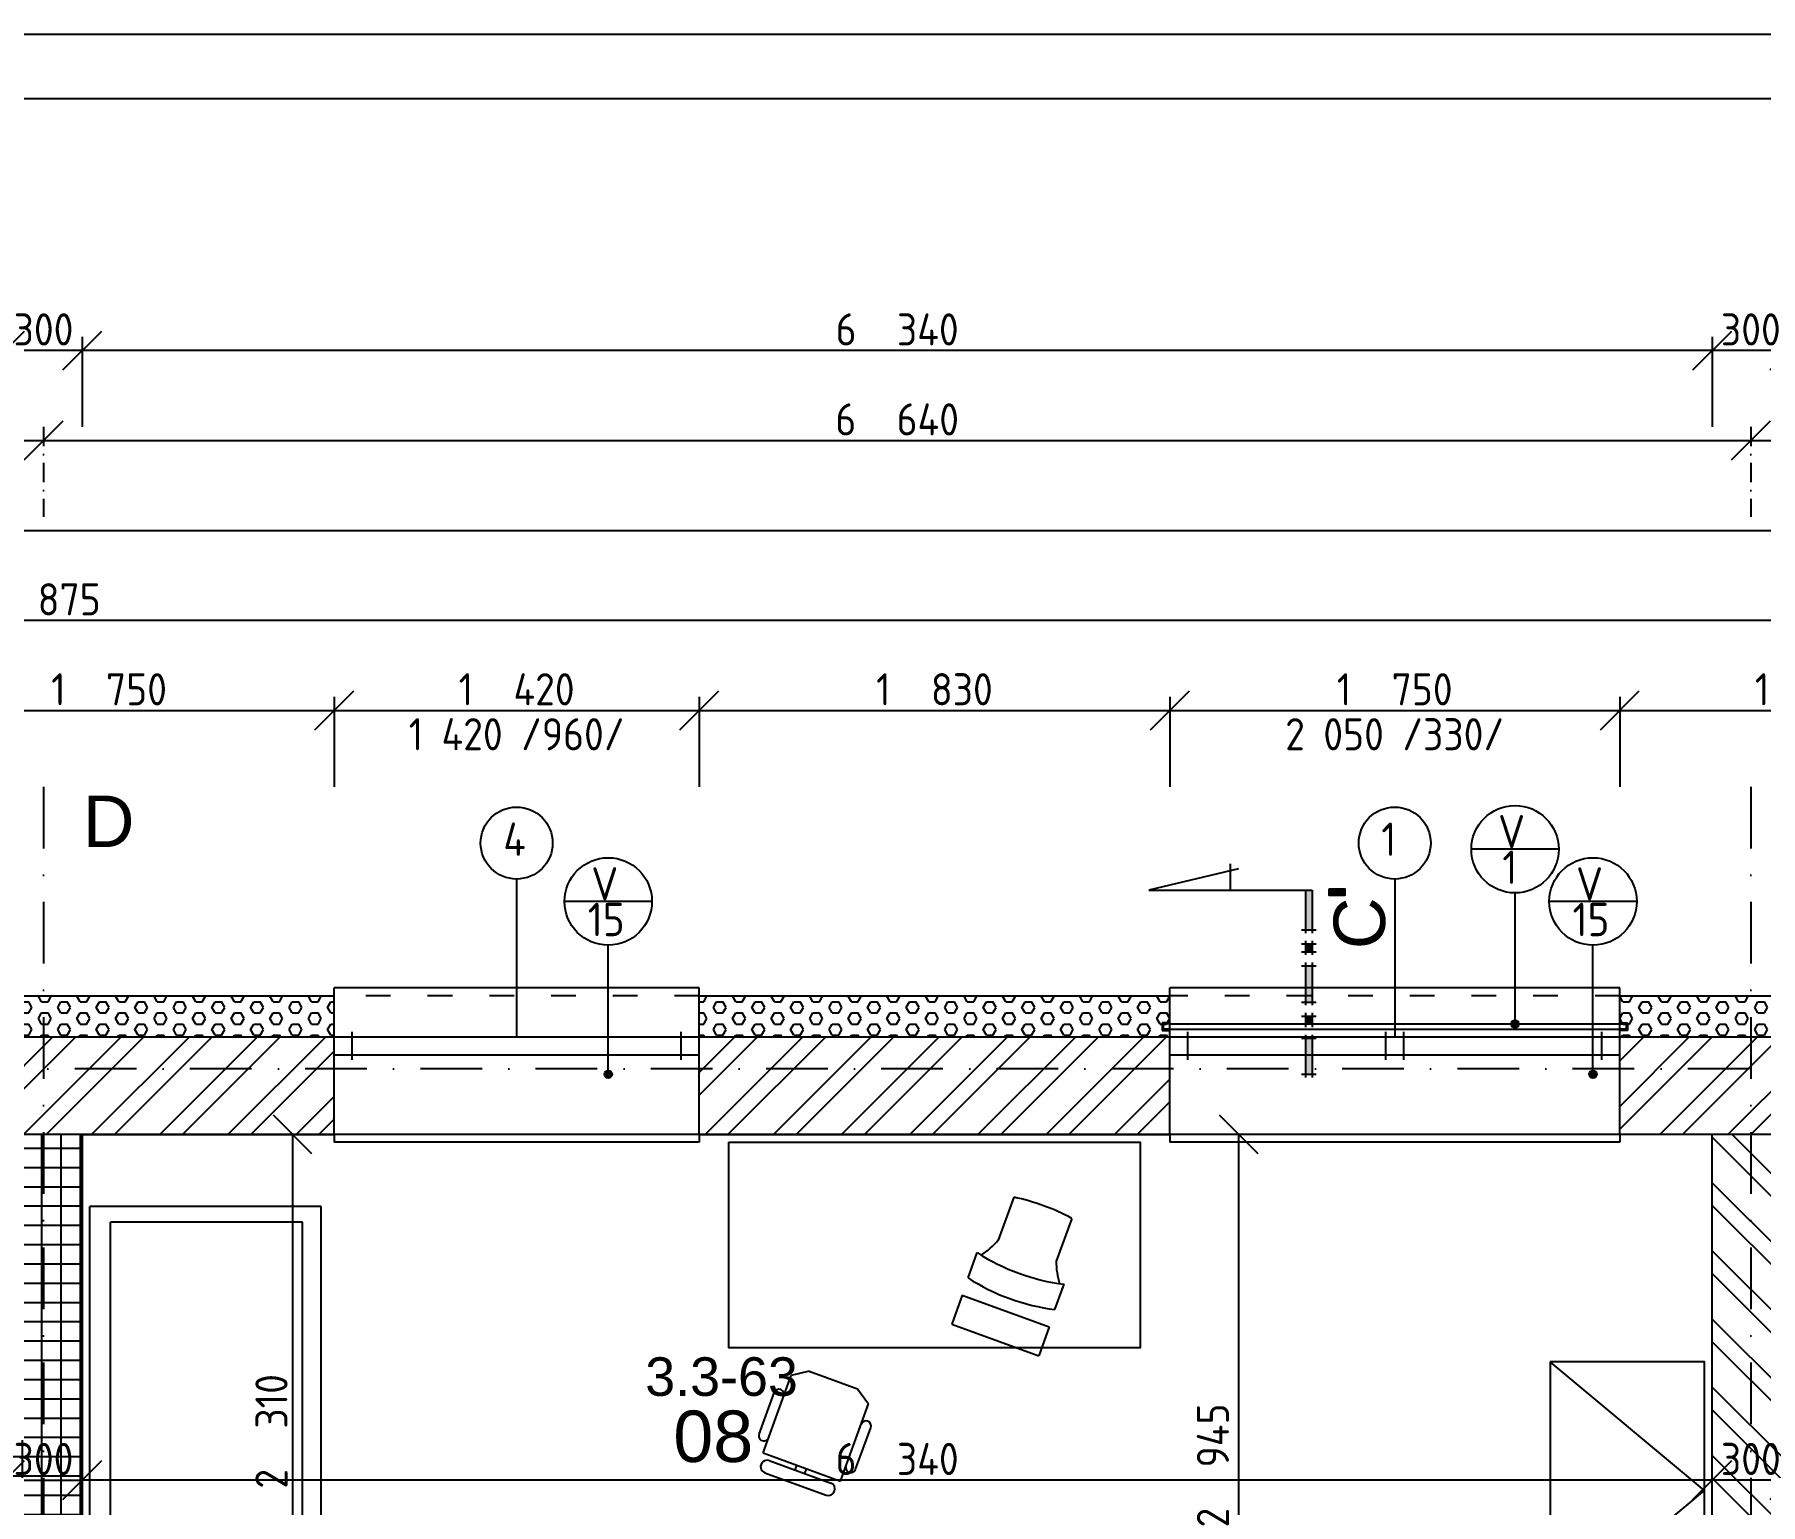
# Model space of a CAD drawing. Extents: x 4511820 to 5180432, y -1526536 to -944957.
# Drawn here: x 5109347 to 5116060, y -1111984 to -1106265 of the extents above; entities that cross this region are included whole.
import ezdxf

# ---------------------------------------------------------------- set-up
doc = ezdxf.new("R2010")
doc.units = 0
doc.header["$MEASUREMENT"] = 0
doc.linetypes.add('ACAD_ISO03W100', pattern=[30, 12, -18])
doc.linetypes.add('BODKOCIARKOVANA_3', pattern=[5.6, 3, -1.3, 0, -1.3])
doc.layers.get('0').update_dxf_attribs({"linetype": 'CONTINUOUS'})
doc.layers.get('Defpoints').update_dxf_attribs({"color": 61, "linetype": 'CONTINUOUS'})
for name, color, linetype in [('KÓTY', 4, 'CONTINUOUS'), ('MÚRY', 1, 'CONTINUOUS'), ('OKNÁ', 143, 'CONTINUOUS'), ('osi', 253, 'CONTINUOUS'), ('Plochy', 41, 'CONTINUOUS'), ('POPIS', 7, 'CONTINUOUS'), ('TENKÁ', 7, 'CONTINUOUS'), ('ZARIADENIE', 47, 'CONTINUOUS'), ('ŠRAFY', 82, 'CONTINUOUS')]:
    doc.layers.add(name, color=color, linetype=linetype)
doc.styles.add('ARIAL', font='arial.ttf')
doc.styles.add('styl1', font='arial.ttf')
doc.styles.add('STYLE1', font='isocp.shx')
doc.dimstyles.new('STANDARD-50', dxfattribs={"dimtxt": 125, "dimasz": 150, "dimexe": 10, "dimexo": 200, "dimgap": 20, "dimtad": 1, "dimdsep": 46, "dimlunit": 6, "dimtxsty": 'STYLE1', "dimblk1": 'OBLIQUE', "dimblk2": 'OBLIQUE', "dimsah": 1, "dimcen": 2.5, "dimse1": 1, "dimse2": 1, "dimadec": 0, "dimazin": 0, "dimtfac": 1, "dimtmove": 1, "dimatfit": 3, "dimldrblk": 'OBLIQUE', "dimfxl": 1, "dimtolj": 1, "dimtzin": 0, "dimarcsym": 0})
pattern_1 = [(45, (584112, 91563.12), (-132.5825215, 132.5825215), []), (45, (584200.39, 91563.12), (-132.5825215, 132.5825215), [])]

# ---------------------------------------------------------------- blocks, each defined once
blk = doc.blocks.new('_OBLIQUE')
at = {"color": 0, "linetype": 'ByBlock'}
blk.add_line((-0.5, -0.5), (0.5, 0.5), dxfattribs=at)
blk = doc.blocks.new('*D12458')
at = {"layer": 'Defpoints', "color": 0}
for p in [(5156282.5, -1108194.5), (5095887.5, -1110164.2), (5156282.5, -1110164.2)]:
    blk.add_point(p, dxfattribs=at)
at = {"layer": 'KÓTY', "color": 0, "lineweight": -2}
blk.add_line((5095887.5, -1108194.5), (5156282.5, -1108194.5), dxfattribs=at)
at = {"layer": 'KÓTY', "color": 0, "linetype": 'ByBlock', "lineweight": -2, "xscale": 150, "yscale": 150, "zscale": 150, "rotation": 180}
blk.add_blockref('_OBLIQUE', (5095887.5, -1108194.5), dxfattribs=at)
at = {"layer": 'KÓTY', "color": 0, "linetype": 'ByBlock', "lineweight": -2, "xscale": 150, "yscale": 150, "zscale": 150}
blk.add_blockref('_OBLIQUE', (5156282.5, -1108194.5), dxfattribs=at)
at = {"layer": 'KÓTY', "color": 0, "insert": (5126085, -1108112), "char_height": 125, "attachment_point": 5, "style": 'STYLE1'}
blk.add_mtext('\\A1;60ﾠ395', dxfattribs=at)
blk = doc.blocks.new('*D12461')
at = {"layer": 'Defpoints', "color": 0}
for p in [(5109382.5, -1107844.5), (5104747.5, -1110004.2), (5109382.5, -1110164.2)]:
    blk.add_point(p, dxfattribs=at)
at = {"layer": 'KÓTY', "color": 0, "lineweight": -2}
blk.add_line((5104747.5, -1107844.5), (5109382.5, -1107844.5), dxfattribs=at)
at = {"layer": 'KÓTY', "color": 0, "linetype": 'ByBlock', "lineweight": -2, "xscale": 150, "yscale": 150, "zscale": 150, "rotation": 180}
blk.add_blockref('_OBLIQUE', (5104747.5, -1107844.5), dxfattribs=at)
at = {"layer": 'KÓTY', "color": 0, "linetype": 'ByBlock', "lineweight": -2, "xscale": 150, "yscale": 150, "zscale": 150}
blk.add_blockref('_OBLIQUE', (5109382.5, -1107844.5), dxfattribs=at)
at = {"layer": 'KÓTY', "color": 0, "insert": (5107065, -1107762), "char_height": 125, "attachment_point": 5, "style": 'STYLE1'}
blk.add_mtext('\\A1;4ﾠ635', dxfattribs=at)
blk = doc.blocks.new('*D12462')
at = {"layer": 'Defpoints', "color": 0}
for p in [(5116022.5, -1107844.5), (5109382.5, -1110164.2), (5116022.5, -1110164.2)]:
    blk.add_point(p, dxfattribs=at)
at = {"layer": 'KÓTY', "color": 0, "lineweight": -2}
blk.add_line((5109382.5, -1107844.5), (5116022.5, -1107844.5), dxfattribs=at)
at = {"layer": 'KÓTY', "color": 0, "linetype": 'ByBlock', "lineweight": -2, "xscale": 150, "yscale": 150, "zscale": 150, "rotation": 180}
blk.add_blockref('_OBLIQUE', (5109382.5, -1107844.5), dxfattribs=at)
at = {"layer": 'KÓTY', "color": 0, "linetype": 'ByBlock', "lineweight": -2, "xscale": 150, "yscale": 150, "zscale": 150}
blk.add_blockref('_OBLIQUE', (5116022.5, -1107844.5), dxfattribs=at)
at = {"layer": 'KÓTY', "color": 0, "insert": (5112702.5, -1107762), "char_height": 125, "attachment_point": 5, "style": 'STYLE1'}
blk.add_mtext('\\A1;6ﾠ640', dxfattribs=at)
blk = doc.blocks.new('*D12463')
at = {"layer": 'Defpoints', "color": 0}
for p in [(5122637.5, -1107844.5), (5116022.5, -1110164.2), (5122637.5, -1110164.2)]:
    blk.add_point(p, dxfattribs=at)
at = {"layer": 'KÓTY', "color": 0, "lineweight": -2}
blk.add_line((5116022.5, -1107844.5), (5122637.5, -1107844.5), dxfattribs=at)
at = {"layer": 'KÓTY', "color": 0, "linetype": 'ByBlock', "lineweight": -2, "xscale": 150, "yscale": 150, "zscale": 150, "rotation": 180}
blk.add_blockref('_OBLIQUE', (5116022.5, -1107844.5), dxfattribs=at)
at = {"layer": 'KÓTY', "color": 0, "linetype": 'ByBlock', "lineweight": -2, "xscale": 150, "yscale": 150, "zscale": 150}
blk.add_blockref('_OBLIQUE', (5122637.5, -1107844.5), dxfattribs=at)
at = {"layer": 'KÓTY', "color": 0, "insert": (5119330, -1107762), "char_height": 125, "attachment_point": 5, "style": 'STYLE1'}
blk.add_mtext('\\A1;6ﾠ615', dxfattribs=at)
blk = doc.blocks.new('*D12475')
at = {"layer": 'Defpoints', "color": 0}
for p in [(5110512.5, -1108894.5), (5108762.5, -1110164.2), (5110512.5, -1110164.2)]:
    blk.add_point(p, dxfattribs=at)
at = {"layer": 'KÓTY', "color": 0, "lineweight": -2}
blk.add_line((5108762.5, -1108894.5), (5110512.5, -1108894.5), dxfattribs=at)
at = {"layer": 'KÓTY', "color": 0, "linetype": 'ByBlock', "lineweight": -2, "xscale": 150, "yscale": 150, "zscale": 150, "rotation": 180}
blk.add_blockref('_OBLIQUE', (5108762.5, -1108894.5), dxfattribs=at)
at = {"layer": 'KÓTY', "color": 0, "linetype": 'ByBlock', "lineweight": -2, "xscale": 150, "yscale": 150, "zscale": 150}
blk.add_blockref('_OBLIQUE', (5110512.5, -1108894.5), dxfattribs=at)
at = {"layer": 'KÓTY', "color": 0, "insert": (5109637.5, -1108812), "char_height": 125, "attachment_point": 5, "style": 'STYLE1'}
blk.add_mtext('\\A1;1ﾠ750', dxfattribs=at)
blk = doc.blocks.new('*D12476')
at = {"layer": 'Defpoints', "color": 0}
for p in [(5111932.5, -1108894.5), (5110512.5, -1110164.2), (5111932.5, -1110164.2)]:
    blk.add_point(p, dxfattribs=at)
at = {"layer": 'KÓTY', "color": 0, "lineweight": -2}
blk.add_line((5110512.5, -1108894.5), (5111932.5, -1108894.5), dxfattribs=at)
at = {"layer": 'KÓTY', "color": 0, "linetype": 'ByBlock', "lineweight": -2, "xscale": 150, "yscale": 150, "zscale": 150, "rotation": 180}
blk.add_blockref('_OBLIQUE', (5110512.5, -1108894.5), dxfattribs=at)
at = {"layer": 'KÓTY', "color": 0, "linetype": 'ByBlock', "lineweight": -2, "xscale": 150, "yscale": 150, "zscale": 150}
blk.add_blockref('_OBLIQUE', (5111932.5, -1108894.5), dxfattribs=at)
at = {"layer": 'KÓTY', "color": 0, "insert": (5111222.5, -1108812), "char_height": 125, "attachment_point": 5, "style": 'STYLE1'}
blk.add_mtext('\\A1;1ﾠ420', dxfattribs=at)
blk = doc.blocks.new('*D12477')
at = {"layer": 'Defpoints', "color": 0}
for p in [(5113762.5, -1108894.5), (5111932.5, -1110164.2), (5113762.5, -1110164.2)]:
    blk.add_point(p, dxfattribs=at)
at = {"layer": 'KÓTY', "color": 0, "lineweight": -2}
blk.add_line((5111932.5, -1108894.5), (5113762.5, -1108894.5), dxfattribs=at)
at = {"layer": 'KÓTY', "color": 0, "linetype": 'ByBlock', "lineweight": -2, "xscale": 150, "yscale": 150, "zscale": 150, "rotation": 180}
blk.add_blockref('_OBLIQUE', (5111932.5, -1108894.5), dxfattribs=at)
at = {"layer": 'KÓTY', "color": 0, "linetype": 'ByBlock', "lineweight": -2, "xscale": 150, "yscale": 150, "zscale": 150}
blk.add_blockref('_OBLIQUE', (5113762.5, -1108894.5), dxfattribs=at)
at = {"layer": 'KÓTY', "color": 0, "insert": (5112847.5, -1108812), "char_height": 125, "attachment_point": 5, "style": 'STYLE1'}
blk.add_mtext('\\A1;1ﾠ830', dxfattribs=at)
blk = doc.blocks.new('*D12478')
at = {"layer": 'Defpoints', "color": 0}
for p in [(5115512.5, -1108894.5), (5113762.5, -1110164.2), (5115512.5, -1110164.2)]:
    blk.add_point(p, dxfattribs=at)
at = {"layer": 'KÓTY', "color": 0, "lineweight": -2}
blk.add_line((5113762.5, -1108894.5), (5115512.5, -1108894.5), dxfattribs=at)
at = {"layer": 'KÓTY', "color": 0, "linetype": 'ByBlock', "lineweight": -2, "xscale": 150, "yscale": 150, "zscale": 150, "rotation": 180}
blk.add_blockref('_OBLIQUE', (5113762.5, -1108894.5), dxfattribs=at)
at = {"layer": 'KÓTY', "color": 0, "linetype": 'ByBlock', "lineweight": -2, "xscale": 150, "yscale": 150, "zscale": 150}
blk.add_blockref('_OBLIQUE', (5115512.5, -1108894.5), dxfattribs=at)
at = {"layer": 'KÓTY', "color": 0, "insert": (5114637.5, -1108812), "char_height": 125, "attachment_point": 5, "style": 'STYLE1'}
blk.add_mtext('\\A1;1ﾠ750', dxfattribs=at)
blk = doc.blocks.new('*D12479')
at = {"layer": 'Defpoints', "color": 0}
for p in [(5117012.5, -1108894.5), (5115512.5, -1110164.2), (5117012.5, -1110164.2)]:
    blk.add_point(p, dxfattribs=at)
at = {"layer": 'KÓTY', "color": 0, "lineweight": -2}
blk.add_line((5115512.5, -1108894.5), (5117012.5, -1108894.5), dxfattribs=at)
at = {"layer": 'KÓTY', "color": 0, "linetype": 'ByBlock', "lineweight": -2, "xscale": 150, "yscale": 150, "zscale": 150, "rotation": 180}
blk.add_blockref('_OBLIQUE', (5115512.5, -1108894.5), dxfattribs=at)
at = {"layer": 'KÓTY', "color": 0, "linetype": 'ByBlock', "lineweight": -2, "xscale": 150, "yscale": 150, "zscale": 150}
blk.add_blockref('_OBLIQUE', (5117012.5, -1108894.5), dxfattribs=at)
at = {"layer": 'KÓTY', "color": 0, "insert": (5116262.5, -1108812), "char_height": 125, "attachment_point": 5, "style": 'STYLE1'}
blk.add_mtext('\\A1;1ﾠ500', dxfattribs=at)
blk = doc.blocks.new('*D12509')
at = {"layer": 'Defpoints', "color": 0}
for p in [(5095887.5, -1108544.5), (5122762.5, -1110004.2), (5095887.5, -1110164.2)]:
    blk.add_point(p, dxfattribs=at)
at = {"layer": 'KÓTY', "color": 0, "lineweight": -2}
blk.add_line((5122762.5, -1108544.5), (5095887.5, -1108544.5), dxfattribs=at)
at = {"layer": 'KÓTY', "color": 0, "linetype": 'ByBlock', "lineweight": -2, "xscale": 150, "yscale": 150, "zscale": 150, "rotation": 180}
blk.add_blockref('_OBLIQUE', (5095887.5, -1108544.5), dxfattribs=at)
at = {"layer": 'KÓTY', "color": 0, "linetype": 'ByBlock', "lineweight": -2, "xscale": 150, "yscale": 150, "zscale": 150}
blk.add_blockref('_OBLIQUE', (5122762.5, -1108544.5), dxfattribs=at)
at = {"layer": 'KÓTY', "color": 0, "insert": (5109325, -1108462), "char_height": 125, "attachment_point": 5, "style": 'STYLE1'}
blk.add_mtext('\\A1;26ﾠ875', dxfattribs=at)
blk = doc.blocks.new('*D12619')
at = {"layer": 'Defpoints', "color": 0}
for p in [(5115872.5, -1107494.5), (5115872.5, -1110544.2), (5116172.5, -1110544.2)]:
    blk.add_point(p, dxfattribs=at)
at = {"layer": 'KÓTY', "color": 0, "lineweight": -2}
blk.add_line((5116172.5, -1107494.5), (5115872.5, -1107494.5), dxfattribs=at)
at = {"layer": 'KÓTY', "color": 0, "linetype": 'ByBlock', "lineweight": -2, "xscale": 150, "yscale": 150, "zscale": 150, "rotation": 180}
blk.add_blockref('_OBLIQUE', (5115872.5, -1107494.5), dxfattribs=at)
at = {"layer": 'KÓTY', "color": 0, "linetype": 'ByBlock', "lineweight": -2, "xscale": 150, "yscale": 150, "zscale": 150}
blk.add_blockref('_OBLIQUE', (5116172.5, -1107494.5), dxfattribs=at)
at = {"layer": 'KÓTY', "color": 0, "insert": (5116022.5, -1107412), "char_height": 125, "attachment_point": 5, "style": 'STYLE1'}
blk.add_mtext('\\A1;300', dxfattribs=at)
blk = doc.blocks.new('*D12620')
at = {"layer": 'Defpoints', "color": 0}
for p in [(5109532.5, -1107494.5), (5109532.5, -1110544.2), (5115872.5, -1110544.2)]:
    blk.add_point(p, dxfattribs=at)
at = {"layer": 'KÓTY', "color": 0, "lineweight": -2}
blk.add_line((5115872.5, -1107494.5), (5109532.5, -1107494.5), dxfattribs=at)
at = {"layer": 'KÓTY', "color": 0, "linetype": 'ByBlock', "lineweight": -2, "xscale": 150, "yscale": 150, "zscale": 150, "rotation": 180}
blk.add_blockref('_OBLIQUE', (5109532.5, -1107494.5), dxfattribs=at)
at = {"layer": 'KÓTY', "color": 0, "linetype": 'ByBlock', "lineweight": -2, "xscale": 150, "yscale": 150, "zscale": 150}
blk.add_blockref('_OBLIQUE', (5115872.5, -1107494.5), dxfattribs=at)
at = {"layer": 'KÓTY', "color": 0, "insert": (5112702.5, -1107412), "char_height": 125, "attachment_point": 5, "style": 'STYLE1'}
blk.add_mtext('\\A1;6ﾠ340', dxfattribs=at)
blk = doc.blocks.new('*D12621')
at = {"layer": 'Defpoints', "color": 0}
for p in [(5109232.5, -1107494.5), (5109232.5, -1110544.2), (5109532.5, -1110544.2)]:
    blk.add_point(p, dxfattribs=at)
at = {"layer": 'KÓTY', "color": 0, "lineweight": -2}
blk.add_line((5109532.5, -1107494.5), (5109232.5, -1107494.5), dxfattribs=at)
at = {"layer": 'KÓTY', "color": 0, "linetype": 'ByBlock', "lineweight": -2, "xscale": 150, "yscale": 150, "zscale": 150, "rotation": 180}
blk.add_blockref('_OBLIQUE', (5109232.5, -1107494.5), dxfattribs=at)
at = {"layer": 'KÓTY', "color": 0, "linetype": 'ByBlock', "lineweight": -2, "xscale": 150, "yscale": 150, "zscale": 150}
blk.add_blockref('_OBLIQUE', (5109532.5, -1107494.5), dxfattribs=at)
at = {"layer": 'KÓTY', "color": 0, "insert": (5109382.5, -1107412), "char_height": 125, "attachment_point": 5, "style": 'STYLE1'}
blk.add_mtext('\\A1;300', dxfattribs=at)
blk = doc.blocks.new('JEDNOPOSTEL')
at = {"layer": 'ZARIADENIE', "ltscale": 0.25}
for p, q in [((4449069, -1322230.2), (4447069, -1322230.2)), ((4447069, -1323130.2), (4447069, -1322230.2)), ((4449069, -1322230.2), (4449069, -1323130.2)), ((4449069, -1323130.2), (4447069, -1323130.2)), ((4448913, -1323349.6), (4448929.1, -1323317.4))]:
    blk.add_line(p, q, dxfattribs=at)
at = {"layer": 'ZARIADENIE', "color": 76, "ltscale": 0.25}
for p, q in [((4448390.6, -1322311.3), (4447130.6, -1322311.3)), ((4447130.6, -1323056.9), (4447130.6, -1322311.3)), ((4448540.6, -1322461.3), (4448390.6, -1322311.3)), ((4448390.6, -1322461.3), (4448390.6, -1322311.3)), ((4448992.6, -1322311.3), (4448623.3, -1322311.3)), ((4448623.3, -1323056.9), (4448623.3, -1322311.3)), ((4448992.6, -1323056.9), (4448992.6, -1322311.3)), ((4448540.6, -1322461.3), (4448390.6, -1322461.3)), ((4448540.6, -1323056.9), (4448540.6, -1322461.3)), ((4448540.6, -1323056.9), (4447130.6, -1323056.9)), ((4448992.6, -1323056.9), (4448623.3, -1323056.9))]:
    blk.add_line(p, q, dxfattribs=at)
at = {"layer": 'ZARIADENIE'}
blk.add_lwpolyline([(4448669, -1323160.2), (4448669, -1323560.2), (4449069, -1323560.2), (4449069, -1323160.2)], close=True, dxfattribs=at)
at = {"layer": 'ZARIADENIE', "ltscale": 0.25}
for centre, radius in [((4448929.1, -1323317.4), 69.7), ((4448913, -1323349.6), 51.9)]:
    blk.add_circle(centre, radius, dxfattribs=at)
blk = doc.blocks.new('SKRINA')
at = {"layer": 'ZARIADENIE'}
for p, q in [((4449069, -1324645.2), (4448469, -1324145.2)), ((4448469, -1325145.2), (4449069, -1324645.2))]:
    blk.add_line(p, q, dxfattribs=at)
blk.add_lwpolyline([(4448469, -1324145.2), (4448469, -1325145.2), (4449069, -1325145.2), (4449069, -1324145.2)], close=True, dxfattribs=at)
blk = doc.blocks.new('*D17509')
at = {"layer": 'Defpoints', "color": 0}
for p in [(5115872.5, -1110309.7), (5116172.5, -1110309.7), (5115872.5, -1111889)]:
    blk.add_point(p, dxfattribs=at)
at = {"layer": 'KÓTY', "color": 0, "lineweight": -2}
blk.add_line((5116172.5, -1111889), (5115872.5, -1111889), dxfattribs=at)
at = {"layer": 'KÓTY', "color": 0, "linetype": 'ByBlock', "lineweight": -2, "xscale": 150, "yscale": 150, "zscale": 150, "rotation": 180}
blk.add_blockref('_OBLIQUE', (5115872.5, -1111889), dxfattribs=at)
at = {"layer": 'KÓTY', "color": 0, "linetype": 'ByBlock', "lineweight": -2, "xscale": 150, "yscale": 150, "zscale": 150}
blk.add_blockref('_OBLIQUE', (5116172.5, -1111889), dxfattribs=at)
at = {"layer": 'KÓTY', "color": 0, "insert": (5116022.5, -1111806.5), "char_height": 125, "attachment_point": 5, "style": 'STYLE1'}
blk.add_mtext('\\A1;300', dxfattribs=at)
blk = doc.blocks.new('*D17510')
at = {"layer": 'Defpoints', "color": 0}
for p in [(5109532.5, -1110309.7), (5115872.5, -1110309.7), (5109532.5, -1111889)]:
    blk.add_point(p, dxfattribs=at)
at = {"layer": 'KÓTY', "color": 0, "lineweight": -2}
blk.add_line((5115872.5, -1111889), (5109532.5, -1111889), dxfattribs=at)
at = {"layer": 'KÓTY', "color": 0, "linetype": 'ByBlock', "lineweight": -2, "xscale": 150, "yscale": 150, "zscale": 150, "rotation": 180}
blk.add_blockref('_OBLIQUE', (5109532.5, -1111889), dxfattribs=at)
at = {"layer": 'KÓTY', "color": 0, "linetype": 'ByBlock', "lineweight": -2, "xscale": 150, "yscale": 150, "zscale": 150}
blk.add_blockref('_OBLIQUE', (5115872.5, -1111889), dxfattribs=at)
at = {"layer": 'KÓTY', "color": 0, "insert": (5112702.5, -1111806.5), "char_height": 125, "attachment_point": 5, "style": 'STYLE1'}
blk.add_mtext('\\A1;6ﾠ340', dxfattribs=at)
blk = doc.blocks.new('*D17731')
at = {"layer": 'Defpoints', "color": 0}
for p in [(5110351.5, -1110544.2), (5110512.5, -1110544.2), (5110547.5, -1112854.2)]:
    blk.add_point(p, dxfattribs=at)
at = {"layer": 'KÓTY', "color": 0, "lineweight": -2}
blk.add_line((5110351.5, -1112854.2), (5110351.5, -1110544.2), dxfattribs=at)
at = {"layer": 'KÓTY', "color": 0, "linetype": 'ByBlock', "lineweight": -2, "xscale": 150, "yscale": 150, "zscale": 150}
for p, rotation in [((5110351.5, -1110544.2), 90), ((5110351.5, -1112854.2), 270)]:
    blk.add_blockref('_OBLIQUE', p, dxfattribs=dict(at, rotation=rotation))
at = {"layer": 'KÓTY', "color": 0, "insert": (5110269, -1111699.2), "char_height": 125, "attachment_point": 5, "rotation": 90, "style": 'STYLE1'}
blk.add_mtext('\\A1;2ﾠ310', dxfattribs=at)
blk = doc.blocks.new('*D17808')
at = {"layer": 'Defpoints', "color": 0}
for p in [(5114031.5, -1110544.2), (5114031.5, -1110544.2), (5114031.5, -1113489.2)]:
    blk.add_point(p, dxfattribs=at)
at = {"layer": 'KÓTY', "color": 0, "lineweight": -2}
blk.add_line((5114031.5, -1113489.2), (5114031.5, -1110544.2), dxfattribs=at)
at = {"layer": 'KÓTY', "color": 0, "linetype": 'ByBlock', "lineweight": -2, "xscale": 150, "yscale": 150, "zscale": 150}
for p, rotation in [((5114031.5, -1110544.2), 90), ((5114031.5, -1113489.2), 270)]:
    blk.add_blockref('_OBLIQUE', p, dxfattribs=dict(at, rotation=rotation))
at = {"layer": 'KÓTY', "color": 0, "insert": (5113930.5, -1111832), "char_height": 125, "attachment_point": 5, "rotation": 90, "style": 'STYLE1'}
blk.add_mtext('\\A1;2ﾠ945', dxfattribs=at)
blk = doc.blocks.new('*D19692')
at = {"layer": 'Defpoints', "color": 0}
for p in [(5109232.5, -1111889), (5109532.5, -1111889), (5109532.5, -1111889)]:
    blk.add_point(p, dxfattribs=at)
at = {"layer": 'KÓTY', "color": 0, "lineweight": -2}
blk.add_line((5109232.5, -1111889), (5109532.5, -1111889), dxfattribs=at)
at = {"layer": 'KÓTY', "color": 0, "linetype": 'ByBlock', "lineweight": -2, "xscale": 150, "yscale": 150, "zscale": 150, "rotation": 180}
blk.add_blockref('_OBLIQUE', (5109232.5, -1111889), dxfattribs=at)
at = {"layer": 'KÓTY', "color": 0, "linetype": 'ByBlock', "lineweight": -2, "xscale": 150, "yscale": 150, "zscale": 150}
blk.add_blockref('_OBLIQUE', (5109532.5, -1111889), dxfattribs=at)
at = {"layer": 'KÓTY', "color": 0, "insert": (5109382.5, -1111806.5), "char_height": 125, "attachment_point": 5, "style": 'STYLE1'}
blk.add_mtext('\\A1;300', dxfattribs=at)

msp = doc.modelspace()

# ---------------------------------------------------------------- hatches: boundary and pattern name
at = {"layer": 'TENKÁ'}
h = msp.add_hatch(color=256, dxfattribs=at)
h.dxf.hatch_style = 1
h.paths.add_polyline_path([(5114316.625, -1109747.75), (5114316.625, -1109594.125), (5114290.75, -1109594.125), (5114290.75, -1109747.75)])
h = msp.add_hatch(color=256, dxfattribs=at)
h.dxf.hatch_style = 1
h.paths.add_polyline_path([(5114381.5, -1109613.5), (5114445.125, -1109613.5), (5114445.125, -1109589.875), (5114381.5, -1109589.875)])
h = msp.add_hatch(color=256, dxfattribs=at)
h.dxf.hatch_style = 1
h.paths.add_polyline_path([(5114316.625, -1109802.625), (5114290.75, -1109802.625), (5114290.75, -1109832.875), (5114316.625, -1109832.875)])
h = msp.add_hatch(color=256, dxfattribs=at)
h.dxf.hatch_style = 1
h.paths.add_polyline_path([(5114316.625, -1110028.875), (5114316.625, -1109887.75), (5114290.75, -1109887.75), (5114290.75, -1110028.875)])
h = msp.add_hatch(color=256, dxfattribs=at)
h.dxf.hatch_style = 1
h.paths.add_polyline_path([(5113762.5, -1110134.191), (5113737.5, -1110134.191), (5113737.5, -1110114.191), (5113762.5, -1110114.191), (5113762.5, -1110109.191), (5113732.5, -1110109.191), (5113732.5, -1110139.191), (5113762.5, -1110139.191)])
h = msp.add_hatch(color=256, dxfattribs=at)
h.dxf.hatch_style = 1
h.paths.add_polyline_path([(5114316.625, -1110083.75), (5114290.75, -1110083.75), (5114290.75, -1110114), (5114316.625, -1110114)])
h = msp.add_hatch(color=256, dxfattribs=at)
h.dxf.hatch_style = 1
h.paths.add_polyline_path([(5115105.5, -1110099.191, 2.41421356), (5115120.5, -1110114.191, 0.41421356)])
h = msp.add_hatch(color=256, dxfattribs=at)
h.dxf.hatch_style = 1
h.paths.add_polyline_path([(5115512.5, -1110134.191), (5115537.5, -1110134.191), (5115537.5, -1110114.191), (5115512.5, -1110114.191), (5115512.5, -1110109.191), (5115542.5, -1110109.191), (5115542.5, -1110139.191), (5115512.5, -1110139.191)])
h = msp.add_hatch(color=256, dxfattribs=at)
h.dxf.hatch_style = 1
h.paths.add_polyline_path([(5114316.625, -1110168.875), (5114290.75, -1110168.875), (5114290.75, -1110310), (5114316.625, -1110310)])
h = msp.add_hatch(color=256, dxfattribs=at)
h.dxf.hatch_style = 1
h.paths.add_polyline_path([(5111578.766, -1110294.865, 2.41421356), (5111593.766, -1110309.865, 0.41421356)])
h = msp.add_hatch(color=256, dxfattribs=at)
h.dxf.hatch_style = 1
h.paths.add_polyline_path([(5115408.624, -1110294.865, 2.41421356), (5115423.624, -1110309.865, 0.41421356)])
at = {"layer": 'ŠRAFY'}
h = msp.add_hatch(dxfattribs=at)
h.set_pattern_fill('HEX', color=256, scale=200)
h.paths.add_polyline_path([(5108762.5, -1110164.191), (5110512.5, -1110164.191), (5110512.5, -1110004.191), (5108762.5, -1110004.191)])
h = msp.add_hatch(dxfattribs=at)
h.set_pattern_fill('HEX', color=256, scale=200)
h.paths.add_polyline_path([(5113762.5, -1110004.191), (5111932.5, -1110004.191), (5111932.5, -1110164.191), (5113762.5, -1110164.191)])
h = msp.add_hatch(dxfattribs=at)
h.set_pattern_fill('HEX', color=256, scale=200)
h.paths.add_polyline_path([(5117012.5, -1110004.191), (5115512.5, -1110004.191), (5115512.5, -1110164.191), (5117012.5, -1110164.191)])
h = msp.add_hatch(dxfattribs=at)
h.set_pattern_fill('ANSI32', color=256, scale=500)
h.set_pattern_definition(pattern_1)
h.paths.add_polyline_path([(5110512.5, -1110164.191), (5108762.5, -1110164.191), (5108762.5, -1110544.191), (5109232.5, -1110544.191), (5109532.5, -1110544.191), (5110512.5, -1110544.191)])
h = msp.add_hatch(dxfattribs=at)
h.set_pattern_fill('ANSI32', color=256, scale=500)
h.set_pattern_definition(pattern_1)
h.paths.add_polyline_path([(5113762.5, -1110164.191), (5111932.5, -1110164.191), (5111932.5, -1110234.191), (5111932.5, -1110544.191), (5113762.5, -1110544.191), (5113762.5, -1110234.191)])
h = msp.add_hatch(dxfattribs=at)
h.set_pattern_fill('ANSI32', color=256, scale=500)
h.set_pattern_definition(pattern_1)
h.paths.add_polyline_path([(5115512.5, -1110164.191), (5115512.5, -1110544.191), (5115872.5, -1110544.191), (5116172.5, -1110544.191), (5117012.5, -1110544.191), (5117012.5, -1110164.191)])
at = {"layer": 'ŠRAFY', "ltscale": 0.25}
h = msp.add_hatch(dxfattribs=at)
h.set_pattern_fill('ANSI37', color=256, scale=600, angle=45)
h.set_pattern_definition([(90, (-3307273.674, 668852.734), (-75, 1e-14), []), (180, (-3307273.674, 668852.734), (-1e-14, -75), [])])
h.paths.add_polyline_path([(5109532.5, -1113044.191), (5109532.5, -1112969.191), (5109532.5, -1112854.191), (5109532.5, -1110544.191), (5109232.5, -1110544.191), (5109232.5, -1113099.191), (5109347.5, -1113099.191), (5109347.5, -1113044.191)])
at = {"layer": 'ŠRAFY'}
h = msp.add_hatch(dxfattribs=at)
h.set_pattern_fill('ANSI32', color=256, scale=500, angle=90)
h.set_pattern_definition([(135, (515810.9, 44482.1), (-132.5825215, -132.5825215), []), (135, (515810.9, 44570.48), (-132.5825215, -132.5825215), [])])
h.paths.add_polyline_path([(5116172.5, -1114794.191), (5116172.5, -1114679.191), (5116172.5, -1110544.191), (5115872.5, -1110544.191), (5115872.5, -1113489.191), (5115872.5, -1113604.191), (5115872.5, -1114794.191)])

# ---------------------------------------------------------------- linework, layer by layer
at = {"layer": 'KÓTY', "ltscale": 25}
for p, q in [((5109532.5, -1107441.097), (5109532.5, -1107791.097)), ((5115872.5, -1107441.097), (5115872.5, -1107791.097))]:
    msp.add_line(p, q, dxfattribs=at)
at = {"layer": 'KÓTY', "linetype": 'BODKOCIARKOVANA_3', "ltscale": 25}
for p, q in [((5109382.5, -1107791.097), (5109382.5, -1108141.097)), ((5116022.5, -1107791.097), (5116022.5, -1108141.097))]:
    msp.add_line(p, q, dxfattribs=at)
at = {"layer": 'KÓTY', "ltscale": 0.25}
for p, q in [((5110512.5, -1108841.097), (5110512.5, -1109191.097)), ((5111932.5, -1108841.097), (5111932.5, -1109191.097)), ((5113762.5, -1108841.097), (5113762.5, -1109191.097)), ((5115512.5, -1108841.097), (5115512.5, -1109191.097))]:
    msp.add_line(p, q, dxfattribs=at)
at = {"layer": 'MÚRY'}
for p, q in [((5108762.5, -1110004.191), (5110512.5, -1110004.191)), ((5110512.5, -1110544.191), (5110512.5, -1110004.191)), ((5111932.5, -1110004.191), (5113762.5, -1110004.191)), ((5111932.5, -1110544.191), (5111932.5, -1110004.191)), ((5113762.5, -1110544.191), (5113762.5, -1110004.191)), ((5115512.5, -1110004.191), (5117012.5, -1110004.191)), ((5115512.5, -1110544.191), (5115512.5, -1110004.191)), ((5109532.5, -1112854.191), (5109532.5, -1110544.191)), ((5109532.5, -1110544.191), (5110512.5, -1110544.191)), ((5111932.5, -1110544.191), (5113762.5, -1110544.191)), ((5115872.5, -1110544.191), (5115512.5, -1110544.191)), ((5115872.5, -1113489.191), (5115872.5, -1110544.191))]:
    msp.add_line(p, q, dxfattribs=at)
at = {"layer": 'OKNÁ', "ltscale": 0.25}
for p, q in [((5111222.5, -1109550.338), (5111222.5, -1110164.191)), ((5114637.5, -1109550.338), (5114637.5, -1110164.191)), ((5110512.5, -1110164.191), (5111932.5, -1110164.191)), ((5110582.5, -1110254.191), (5110582.5, -1110144.191)), ((5110582.5, -1110254.191), (5110582.5, -1110144.191)), ((5111862.5, -1110254.191), (5111862.5, -1110144.191)), ((5111862.5, -1110254.191), (5111862.5, -1110144.191)), ((5113762.5, -1110114.191), (5115512.5, -1110114.191)), ((5113762.5, -1110134.191), (5115512.5, -1110134.191)), ((5113762.5, -1110134.191), (5115512.5, -1110134.191)), ((5113762.5, -1110164.191), (5115512.5, -1110164.191)), ((5113832.5, -1110254.191), (5113832.5, -1110144.191)), ((5113832.5, -1110254.191), (5113832.5, -1110144.191)), ((5114602.5, -1110254.191), (5114602.5, -1110144.191)), ((5114602.5, -1110254.191), (5114602.5, -1110144.191)), ((5114672.5, -1110254.191), (5114672.5, -1110144.191)), ((5114672.5, -1110254.191), (5114672.5, -1110144.191)), ((5115442.5, -1110254.191), (5115442.5, -1110144.191)), ((5115442.5, -1110254.191), (5115442.5, -1110144.191)), ((5110512.5, -1110234.191), (5111932.5, -1110234.191)), ((5113762.5, -1110234.191), (5115512.5, -1110234.191))]:
    msp.add_line(p, q, dxfattribs=at)
for centre in [(5111222.5, -1109410.338), (5114637.5, -1109410.338)]:
    msp.add_circle(centre, 140, dxfattribs=at)
at = {"layer": 'osi', "linetype": 'BODKOCIARKOVANA_3', "ltscale": 80}
for p, q in [((5109382.5, -1109191.097), (5109382.5, -1141119)), ((5116022.5, -1109191.097), (5116022.5, -1141119)), ((5157242.5, -1110289.191), (5093572.5, -1110289.191))]:
    msp.add_line(p, q, dxfattribs=at)
at = {"layer": 'Plochy'}
msp.add_lwpolyline([(5115872.5, -1110544.191), (5109532.5, -1110544.191), (5109532.5, -1112854.191), (5113097.5, -1112854.191), (5113097.5, -1113489.191), (5115872.5, -1113489.191)], close=True, dxfattribs=at)
at = {"layer": 'TENKÁ', "color": 7}
for p, q in [((5180432, -1106264.537), (5091141, -1106264.537)), ((5180182, -1106514.537), (5091391, -1106514.537))]:
    msp.add_line(p, q, dxfattribs=at)
at = {"layer": 'TENKÁ', "ltscale": 0.25}
for p, q in [((5115275.5, -1109434.355), (5114935.5, -1109434.355)), ((5111748.766, -1109637.462), (5111408.766, -1109637.462)), ((5115105.5, -1110114.191), (5115105.5, -1109604.355)), ((5115578.624, -1109637.462), (5115238.624, -1109637.462)), ((5111578.766, -1110309.865), (5111578.766, -1109807.462)), ((5115408.624, -1110309.865), (5115408.624, -1109807.462)), ((5111932.5, -1109974.191), (5110512.5, -1109974.191)), ((5110512.5, -1110004.191), (5110512.5, -1109974.191)), ((5111932.5, -1110004.191), (5111932.5, -1109974.191)), ((5115512.5, -1109974.191), (5113762.5, -1109974.191)), ((5113762.5, -1110004.191), (5113762.5, -1109974.191)), ((5115512.5, -1110004.191), (5115512.5, -1109974.191)), ((5110512.5, -1110544.191), (5110512.5, -1110574.191)), ((5111932.5, -1110574.191), (5110512.5, -1110574.191)), ((5111932.5, -1110544.191), (5111932.5, -1110574.191)), ((5113762.5, -1110544.191), (5113762.5, -1110574.191)), ((5115512.5, -1110574.191), (5113762.5, -1110574.191)), ((5115512.5, -1110544.191), (5115512.5, -1110574.191))]:
    msp.add_line(p, q, dxfattribs=at)
at = {"layer": 'TENKÁ'}
for p, q in [((5113999.125, -1109594.125), (5113999.125, -1109490.875)), ((5114030.25, -1109511), (5113681.625, -1109594.125)), ((5113681.625, -1109594.125), (5114316.625, -1109594.125)), ((5114290.75, -1109594.125), (5114290.75, -1109760.25)), ((5114316.625, -1109594.125), (5114316.625, -1109760.25)), ((5114274.5, -1109747.75), (5114331.5, -1109747.75)), ((5114274.5, -1109802.625), (5114331.5, -1109802.625)), ((5114274.5, -1109832.875), (5114331.5, -1109832.875)), ((5114290.75, -1109790.125), (5114290.75, -1109845.375)), ((5114316.625, -1109790.125), (5114316.625, -1109845.375)), ((5114274.5, -1109887.75), (5114331.5, -1109887.75)), ((5114290.75, -1109875.25), (5114290.75, -1110041.375)), ((5114316.625, -1109875.25), (5114316.625, -1110041.375)), ((5114274.5, -1110028.875), (5114331.5, -1110028.875)), ((5113762.5, -1110109.191), (5113732.5, -1110109.191)), ((5113732.5, -1110109.191), (5113732.5, -1110139.191)), ((5114274.5, -1110083.75), (5114331.5, -1110083.75)), ((5114290.75, -1110071.25), (5114290.75, -1110126.5)), ((5114316.625, -1110071.25), (5114316.625, -1110126.5)), ((5115512.5, -1110109.191), (5115542.5, -1110109.191)), ((5115542.5, -1110109.191), (5115542.5, -1110139.191)), ((5108762.5, -1110164.191), (5110512.5, -1110164.191)), ((5111932.5, -1110164.191), (5113762.5, -1110164.191)), ((5113762.5, -1110134.191), (5113732.5, -1110134.191)), ((5113732.5, -1110139.191), (5113762.5, -1110139.191)), ((5113762.5, -1110114.191), (5113737.5, -1110114.191)), ((5113737.5, -1110114.191), (5113737.5, -1110134.191)), ((5113737.5, -1110134.191), (5113762.5, -1110134.191)), ((5114274.5, -1110114), (5114331.5, -1110114)), ((5114274.5, -1110168.875), (5114331.5, -1110168.875)), ((5114290.75, -1110156.375), (5114290.75, -1110322.5)), ((5114316.625, -1110156.375), (5114316.625, -1110322.5)), ((5115512.5, -1110114.191), (5115537.5, -1110114.191)), ((5115512.5, -1110134.191), (5115542.5, -1110134.191)), ((5115537.5, -1110134.191), (5115512.5, -1110134.191)), ((5115542.5, -1110139.191), (5115512.5, -1110139.191)), ((5115512.5, -1110164.191), (5117012.5, -1110164.191)), ((5115537.5, -1110114.191), (5115537.5, -1110134.191)), ((5114274.5, -1110310), (5114331.5, -1110310)), ((5109532.5, -1110544.191), (5109232.5, -1110544.191)), ((5116172.5, -1110544.191), (5115872.5, -1110544.191))]:
    msp.add_line(p, q, dxfattribs=at)
at = {"layer": 'TENKÁ', "linetype": 'ACAD_ISO03W100', "ltscale": 8}
for p, q in [((5111932.5, -1110004.191), (5110512.5, -1110004.191)), ((5115512.5, -1110004.191), (5113762.5, -1110004.191)), ((5111932.5, -1110544.191), (5110512.5, -1110544.191)), ((5115512.5, -1110544.191), (5113762.5, -1110544.191))]:
    msp.add_line(p, q, dxfattribs=at)
at = {"layer": 'TENKÁ'}
msp.add_lwpolyline([(5114381.5, -1109589.875), (5114381.5, -1109613.5), (5114445.125, -1109613.5), (5114445.125, -1109589.875)], close=True, dxfattribs=at)
at = {"layer": 'TENKÁ', "ltscale": 0.25}
for centre in [(5115105.5, -1109434.355), (5111578.766, -1109637.462), (5115408.624, -1109637.462)]:
    msp.add_circle(centre, 170, dxfattribs=at)
at = {"layer": 'TENKÁ'}
for centre in [(5115105.5, -1110114.191), (5111578.766, -1110309.865), (5115408.624, -1110309.865)]:
    msp.add_circle(centre, 15, dxfattribs=at)
at = {"layer": 'ZARIADENIE', "color": 8, "ltscale": 0.25}
for p, q in [((5113156.08, -1110788.39), (5113095.559, -1110954.668)), ((5113381.606, -1110870.475), (5113321.086, -1111036.752)), ((5112977.952, -1111102.362), (5113013.792, -1111003.893)), ((5112955.884, -1111169.041), (5112914.842, -1111281.804)), ((5112955.884, -1111169.041), (5113294.174, -1111292.168)), ((5113316.242, -1111225.489), (5113352.081, -1111127.021)), ((5112914.842, -1111281.804), (5113253.131, -1111404.931)), ((5113294.174, -1111292.168), (5113253.131, -1111404.931))]:
    msp.add_line(p, q, dxfattribs=at)
at = {"layer": 'ZARIADENIE', "color": 33, "ltscale": 0.25}
for p, q in [((5112181.018, -1111783.07), (5112290.465, -1111482.368)), ((5112360.527, -1111465.302), (5112290.465, -1111482.368)), ((5112360.527, -1111465.302), (5112548.466, -1111533.706)), ((5112165.17, -1111709.661), (5112223.755, -1111548.701)), ((5112548.466, -1111533.706), (5112591.166, -1111591.815)), ((5112481.72, -1111892.516), (5112591.166, -1111591.815)), ((5112541.047, -1111846.469), (5112599.632, -1111685.509)), ((5112181.018, -1111783.07), (5112481.72, -1111892.516)), ((5112204.993, -1111813.079), (5112444.064, -1111900.094)), ((5112305.735, -1111849.746), (5112312.575, -1111830.953)), ((5112343.322, -1111863.427), (5112350.163, -1111844.633)), ((5112187.892, -1111860.064), (5112426.963, -1111947.079))]:
    msp.add_line(p, q, dxfattribs=at)
at = {"layer": 'ZARIADENIE'}
msp.add_lwpolyline([(5112047.5, -1110574.191), (5113647.5, -1110574.191), (5113647.5, -1111374.191), (5112047.5, -1111374.191)], close=True, dxfattribs=at)
at = {"layer": 'ZARIADENIE', "color": 8, "ltscale": 0.25}
for centre, radius, start, end in [((5112991.405, -1111591.685), 820, 61.5850319, 78.4149681), ((5112885.933, -1110784.217), 270.179, 301.9719025, 320.8849629), ((5113456.553, -1110313.703), 820, 237.3196165, 262.6803835), ((5113591.232, -1111040.925), 270.179, 179.1150371, 198.0280976), ((5113420.713, -1110412.172), 820, 237.3196165, 262.6803835)]:
    msp.add_arc(centre, radius, start, end, dxfattribs=at)
at = {"layer": 'ZARIADENIE', "color": 33, "ltscale": 0.25}
for centre, radius, start, end in [((5112242.548, -1111555.541), 20, 340, 160), ((5112183.964, -1111716.501), 20, 160, 340), ((5112580.838, -1111678.668), 20, 340, 160), ((5112196.442, -1111836.572), 25, 70, 250), ((5112522.253, -1111839.628), 20, 160, 340), ((5112435.514, -1111923.587), 25, 250, 70)]:
    msp.add_arc(centre, radius, start, end, dxfattribs=at)

# ---------------------------------------------------------------- block references
at = {"layer": 'ZARIADENIE', "color": 2, "xscale": -1, "rotation": 89.99999999999997}
msp.add_blockref('JEDNOPOSTEL', (3787332.309, 3336244.809), dxfattribs=at)
at = {"layer": 'ZARIADENIE', "color": 2}
msp.add_blockref('SKRINA', (666773.5, 212716), dxfattribs=at)

# ---------------------------------------------------------------- texts
at = {"layer": 'KÓTY', "char_height": 125, "attachment_point": 5, "style": 'STYLE1'}
for s, insert in [('\\A1;1 420 /960/', (5111222.5, -1108986.957)), ('\\A1;2 050 /330/', (5114637.5, -1108986.957))]:
    msp.add_mtext(s, dxfattribs=dict(at, insert=insert))
at = {"layer": 'POPIS', "lineweight": 40, "ltscale": 0.25, "style": 'ARIAL'}
for s, height, p in [('3.3-63', 150, (5111722.411, -1111561.079)), ('08', 200, (5111831.851, -1111818.328))]:
    msp.add_text(s, height=height, dxfattribs=at).set_placement(p)
at = {"layer": 'TENKÁ', "ltscale": 0.25, "style": 'styl1'}
msp.add_text('D', height=200, dxfattribs=at).set_placement((5109534.554, -1109425.597))
at = {"layer": 'TENKÁ', "style": 'STYLE1'}
for s, p in [('V', (5115039.47, -1109430.855)), ('4', (5111170.47, -1109460.338)), ('1', (5114585.47, -1109460.338)), ('1', (5115055.97, -1109569.492)), ('V', (5111512.735, -1109633.962)), ('V', (5115342.594, -1109633.962)), ('15', (5111499.235, -1109772.599)), ('15', (5115329.094, -1109772.599))]:
    msp.add_text(s, height=130, dxfattribs=at).set_placement(p)
at = {"layer": 'TENKÁ', "ltscale": 0.25, "style": 'styl1'}
msp.add_text('C', height=200, rotation=90, dxfattribs=at).set_placement((5114599.942, -1109823.361))

# ---------------------------------------------------------------- dimensions: what is measured, and where the dimension line sits
at = {"layer": 'KÓTY'}
for base, p1, p2, picture, middle in [((5109232.5, -1107494.5), (5109532.5, -1110544.191), (5109232.5, -1110544.191), '*D12621', (5109382.5, -1107412)), ((5109532.5, -1107494.5), (5115872.5, -1110544.191), (5109532.5, -1110544.191), '*D12620', (5112702.5, -1107411.957)), ((5115872.5, -1107494.5), (5116172.5, -1110544.191), (5115872.5, -1110544.191), '*D12619', (5116022.5, -1107412)), ((5109382.5, -1107844.5), (5104747.5, -1110004.191), (5109382.5, -1110164.191), '*D12461', (5107065, -1107761.957)), ((5116022.5, -1107844.5), (5109382.5, -1110164.191), (5116022.5, -1110164.191), '*D12462', (5112702.5, -1107761.957)), ((5122637.5, -1107844.5), (5116022.5, -1110164.191), (5122637.5, -1110164.191), '*D12463', (5119330, -1107761.957)), ((5156282.5, -1108194.5), (5095887.5, -1110164.191), (5156282.5, -1110164.191), '*D12458', (5126085, -1108111.957)), ((5095887.5, -1108544.5), (5122762.5, -1110004.191), (5095887.5, -1110164.191), '*D12509', (5109325, -1108461.957)), ((5110512.5, -1108894.5), (5108762.5, -1110164.191), (5110512.5, -1110164.191), '*D12475', (5109637.5, -1108811.957)), ((5111932.5, -1108894.5), (5110512.5, -1110164.191), (5111932.5, -1110164.191), '*D12476', (5111222.5, -1108811.957)), ((5113762.5, -1108894.5), (5111932.5, -1110164.191), (5113762.5, -1110164.191), '*D12477', (5112847.5, -1108811.957)), ((5115512.5, -1108894.5), (5113762.5, -1110164.191), (5115512.5, -1110164.191), '*D12478', (5114637.5, -1108811.957)), ((5117012.5, -1108894.5), (5115512.5, -1110164.191), (5117012.5, -1110164.191), '*D12479', (5116262.5, -1108811.957)), ((5109532.5, -1111889), (5115872.5, -1110309.691), (5109532.5, -1110309.691), '*D17510', (5112702.5, -1111806.457)), ((5115872.5, -1111889), (5116172.5, -1110309.691), (5115872.5, -1110309.691), '*D17509', (5116022.5, -1111806.5))]:
    dim = msp.add_linear_dim(base=base, p1=p1, p2=p2, dimstyle='STANDARD-50', dxfattribs=at)
    dim.commit()
    dim.dimension.update_dxf_attribs({"geometry": picture, "text_midpoint": middle})
dim = msp.add_linear_dim(base=(5110351.5, -1110544.191), p1=(5110547.5, -1112854.191), p2=(5110512.5, -1110544.191), angle=90, dimstyle='STANDARD-50', dxfattribs=at)
dim.commit()
dim.dimension.update_dxf_attribs({"geometry": '*D17731', "text_midpoint": (5110268.957, -1111699.191)})
dim = msp.add_linear_dim(base=(5114031.5, -1110544.191), p1=(5114031.5, -1113489.191), p2=(5114031.5, -1110544.191), angle=90, dimstyle='STANDARD-50', dxfattribs=at)
dim.commit()
dim.dimension.update_dxf_attribs({"geometry": '*D17808', "text_midpoint": (5114013, -1111832), "dimtype": 160})
dim = msp.add_linear_dim(base=(5109532.5, -1111889), p1=(5109232.5, -1111889), p2=(5109532.5, -1111889), dimstyle='STANDARD-50', override={"dimtxsty": 'STYLE1', "dimldrblk": 'OBLIQUE'}, dxfattribs=at)
dim.commit()
dim.dimension.update_dxf_attribs({"geometry": '*D19692', "text_midpoint": (5109382.5, -1111806.5)})

doc.saveas('drawing.dxf')
